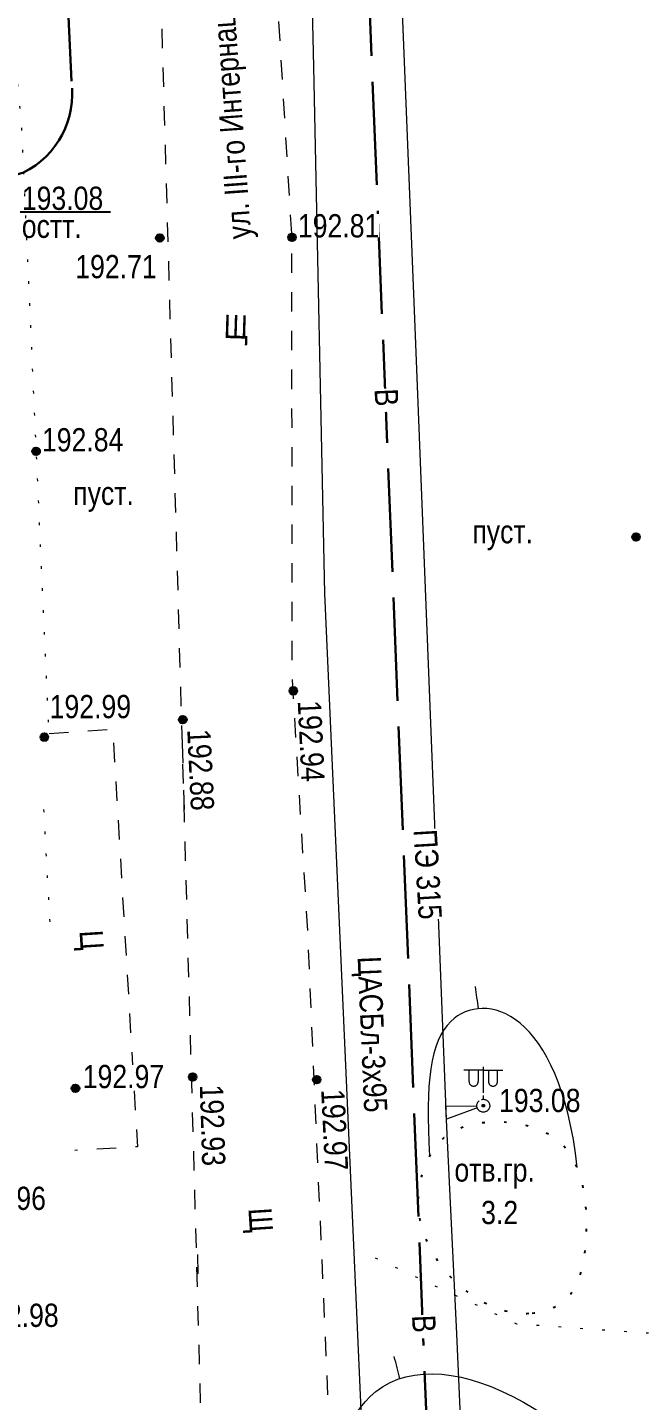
# Model space of a CAD drawing. Header units: millimetres. Extents: x 5990 to 6530, y 11230 to 11520.
# Drawn here: x 6073.7 to 6097.4, y 11339.7 to 11392.9 of the extents above; entities that cross this region are included whole.
import ezdxf
from ezdxf.enums import TextEntityAlignment as Align

# ---------------------------------------------------------------- set-up
doc = ezdxf.new("R2010")
doc.units = ezdxf.units.MM
for name, pattern in [('ACAD_ISO07W100', [3, 0, -3]), ('g5_01_5x1_5', [1.5, 0.75, -0.75]), ('g5_122', [5, 4, -1]), ('g5_366', [0.85, 0.1, -0.75]), ('T_03.LINE', [1, 1, 0])]:
    doc.linetypes.add(name, pattern=pattern)
for name, color, linetype in [('04 ПРОМЫШЛЕННЫЕ И СОЦ.-КУЛЬТ. ОБЪЕКТЫ', 7, 'Continuous'), ('06 ВОДОПРОВОД', 7, 'Continuous'), ('07 ЭЛЕКТРОКАБЕЛЬ', 7, 'Continuous'), ('08 ЛЭП', 7, 'Continuous'), ('10 КАНАЛИЗАЦИЯ', 7, 'Continuous'), ('13 АВТОМОБИЛЬНЫЕ ДОРОГИ', 7, 'Continuous'), ('15 РЕЛЬЕФ', 7, 'Continuous'), ('16 РАСТИТЕЛЬНОСТЬ ГРУНТЫ И БОЛОТА', 7, 'Continuous')]:
    doc.layers.add(name, color=color, linetype=linetype)
doc.styles.add('Д-431', font='ARIALNI_1.TTF', dxfattribs={"height": 0.9})
doc.styles.add('Р-131', font='ARIALN.TTF')
doc.linetypes.add('g5_119_1', pattern='A,4,-1,[31,GUGK_2005.shx,S=0.1,R=0,X=0,Y=0],0.35,[31,GUGK_2005.shx,S=0.08,R=0,X=0,Y=0],3.3,[31,GUGK_2005.shx,S=0.08,R=180,X=0,Y=0],0.35,[31,GUGK_2005.shx,S=0.1,R=180,X=0,Y=0],-1', length=10)
doc.linetypes.add('g5_119_3', pattern='A,4,-1,[31,GUGK_2005.shx,S=0.1,R=0,X=0,Y=0],4,[31,GUGK_2005.shx,S=0.1,R=180,X=0,Y=0],-1', length=10)

# ---------------------------------------------------------------- blocks, each defined once
blk = doc.blocks.new('51361800a')
blk.add_lwpolyline([(1.93, -0.02), (8.93, -0.02)])
at = {"style": 'Д-431'}
blk.add_attdef('Z1', text='', height=1.8, dxfattribs=at).set_placement((2.05, 1.92), align=Align.TOP_LEFT)
for tag, p in [('Z2', (2.05, -2.05)), ('Z3', (2.1, -4.04)), ('Z4', (2.1, -6.11))]:
    blk.add_attdef(tag, p, '', height=1.8, dxfattribs=at)
blk.add_wipeout([(-0.11, -0.99), (-0.17, -0.98), (-0.24, -0.97), (-0.28, -0.96), (-0.36, -0.93), (-0.41, -0.91), (-0.49, -0.87), (-0.57, -0.82), (-0.62, -0.79), (-0.67, -0.74), (-0.71, -0.7), (-0.77, -0.63), (-0.8, -0.6), (-0.83, -0.56), (-0.86, -0.5), (-0.9, -0.44), (-0.94, -0.35), (-0.95, -0.31), (-0.97, -0.26), (-0.98, -0.18), (-0.99, -0.1), (-1, -0.03), (-1, 0.04), (-0.99, 0.11), (-0.99, 0.16), (-0.98, 0.2), (-0.96, 0.27), (-0.95, 0.31), (-0.94, 0.35), (-0.92, 0.39), (-0.9, 0.43), (-0.88, 0.48), (-0.87, 0.49), (-0.86, 0.51), (-0.86, 0.52), (-0.85, 0.53), (-0.84, 0.55), (-0.83, 0.56), (-0.82, 0.58), (-0.81, 0.59), (-0.8, 0.6), (-0.79, 0.61), (-0.77, 0.64), (-0.76, 0.65), (-0.75, 0.66), (-0.74, 0.67), (-0.73, 0.68), (-0.72, 0.69), (-0.71, 0.7), (-0.7, 0.71), (-0.69, 0.73), (-0.67, 0.74), (-0.66, 0.75), (-0.65, 0.76), (-0.64, 0.77), (-0.62, 0.78), (-0.61, 0.79), (-0.6, 0.8), (-0.58, 0.81), (-0.56, 0.83), (-0.55, 0.83), (-0.53, 0.85), (-0.52, 0.86), (-0.5, 0.86), (-0.49, 0.87), (-0.47, 0.88), (-0.46, 0.89), (-0.44, 0.9), (-0.43, 0.9), (-0.36, 0.93), (-0.33, 0.94), (-0.31, 0.95), (-0.27, 0.96), (-0.22, 0.98), (-0.16, 0.99), (-0.1, 0.99), (0, 1), (0.1, 1), (0.16, 0.99), (0.22, 0.98), (0.3, 0.95), (0.36, 0.93), (0.48, 0.88), (0.56, 0.83), (0.63, 0.77), (0.73, 0.68), (0.81, 0.59), (0.86, 0.52), (0.94, 0.34), (0.98, 0.21), (0.99, 0.13), (1, 0.07), (1, 0.02), (1, -0.08), (0.97, -0.23), (0.94, -0.33), (0.91, -0.41), (0.88, -0.47), (0.86, -0.51), (0.82, -0.57), (0.79, -0.61), (0.76, -0.65), (0.72, -0.7), (0.66, -0.75), (0.63, -0.77), (0.6, -0.8), (0.55, -0.84), (0.5, -0.87), (0.43, -0.9), (0.38, -0.92), (0.31, -0.95), (0.24, -0.97), (0.18, -0.98), (0.07, -1), (-0.05, -1)])
for points in [[(-1, 0), (1, 0)], [(0, 1), (0, -1)]]:
    blk.add_lwpolyline(points)
blk.add_circle((0, 0), 1)
blk = doc.blocks.new('g5_330')
blk.add_hatch(color=0).paths.add_polyline_path([(0.15, 0, 1), (-0.15, 0, 1)])
at = {"color": 0}
blk.add_circle((0, 0), 0.15, dxfattribs=at)
blk = doc.blocks.new('T_03.32.01')
at = {"color": 0, "linetype": 'ACAD_ISO07W100', "lineweight": 0}
blk.add_wipeout([(0.25, 0), (0.217, 0.125), (0.125, 0.217), (0, 0.25), (-0.125, 0.217), (-0.217, 0.125), (-0.25, 0), (-0.217, -0.125), (-0.125, -0.217), (0, -0.25), (0.125, -0.217), (0.217, -0.125)], dxfattribs=at)
at = {"linetype": 'T_03.LINE', "lineweight": -2}
h = blk.add_hatch(color=0, dxfattribs=at)
h.dxf.hatch_style = 1
h.paths.add_polyline_path([(0.05, 0, 1), (-0.05, 0, 1)])
at = {"color": 0, "linetype": 'T_03.LINE', "lineweight": -2}
blk.add_circle((0, 0), 0.25, dxfattribs=at)
at = {"color": 0, "linetype": 'T_03.LINE', "lineweight": 0}
blk.add_circle((0, 0), 0.05, dxfattribs=at)
blk = doc.blocks.new('*U149')
at = {"color": 0, "linetype": 'T_03.LINE', "lineweight": -2}
blk.add_blockref('T_03.32.01', (0, 0), dxfattribs=at)
at = {"color": 0, "linetype": 'ACAD_ISO07W100', "lineweight": 0}
for points in [[(-0.2, 1.375), (-0.2, 0.932), (-0.214, 0.865), (-0.252, 0.807), (-0.31, 0.77), (-0.375, 0.757), (-0.444, 0.771), (-0.5, 0.809), (-0.537, 0.866), (-0.55, 0.932), (-0.55, 1.375)], [(0.55, 1.375), (0.55, 0.932), (0.536, 0.865), (0.498, 0.807), (0.44, 0.77), (0.375, 0.757), (0.306, 0.771), (0.25, 0.809), (0.213, 0.866), (0.2, 0.932), (0.2, 1.375)]]:
    blk.add_wipeout(points, dxfattribs=at)
at = {"color": 0, "linetype": 'T_03.LINE', "lineweight": -2}
for points in [[(0, 1.375), (-0.75, 1.375)], [(0, 1.5), (0, 0.25)], [(0, 1.375), (0.75, 1.375)]]:
    blk.add_lwpolyline(points, dxfattribs=at)
for points in [[(-0.2, 1.375), (-0.2, 0.932, -1), (-0.55, 0.932), (-0.55, 1.375)], [(0.2, 1.375), (0.2, 0.932, 1), (0.55, 0.932), (0.55, 1.375)]]:
    blk.add_lwpolyline(points, format="xyb", dxfattribs=at)

msp = doc.modelspace()

# ---------------------------------------------------------------- linework, layer by layer
at = {"layer": '04 ПРОМЫШЛЕННЫЕ И СОЦ.-КУЛЬТ. ОБЪЕКТЫ', "color": 7, "linetype": 'g5_366', "lineweight": 15, "flags": 128}
for points in [[(6074.51, 11365.975), (6073.47, 11389.16), (6072.724, 11396.687), (6071.783, 11406.181), (6066.196, 11405.35), (6058.764, 11404.253)], [(6074.568, 11358.246), (6074.299, 11363.171)]]:
    msp.add_lwpolyline(points, dxfattribs=at)
at = {"layer": '04 ПРОМЫШЛЕННЫЕ И СОЦ.-КУЛЬТ. ОБЪЕКТЫ', "color": 7, "linetype": 'g5_366', "lineweight": 25}
msp.add_open_spline([(6093.236, 11343.088), (6092.121, 11342.978), (6089.863, 11344.151), (6088.34, 11347.218), (6089.501, 11350.073), (6091.922, 11350.673), (6095.08, 11349.994), (6095.538, 11346.416), (6094.99, 11343.566), (6093.667, 11343.13), (6093.236, 11343.088)], degree=3, knots=[0, 0, 0, 0, 3.271736, 6.796399, 9.434927, 11.11918, 13.95178, 17.870226, 20.451446, 21.715858, 21.715858, 21.715858, 21.715858], dxfattribs=at)
at = {"layer": '06 ВОДОПРОВОД', "color": 82, "linetype": 'g5_122', "lineweight": 30}
msp.add_lwpolyline([(6062.883, 11384.126), (6073.539, 11387.27, 0.322408), (6075.396, 11390.806), (6074.843, 11403.265), (6077.863, 11409.228), (6081.021, 11415.335), (6085.74, 11424.01)], format="xyb", dxfattribs=at)
at = {"layer": '06 ВОДОПРОВОД', "color": 82, "linetype": 'g5_122', "lineweight": 30, "flags": 128}
msp.add_lwpolyline([(6089.235, 11336.833), (6085.74, 11423.51)], dxfattribs=at)
at = {"layer": '13 АВТОМОБИЛЬНЫЕ ДОРОГИ', "color": 7, "linetype": 'g5_01_5x1_5', "lineweight": 15, "flags": 128}
msp.add_lwpolyline([(6074.539, 11365.537), (6076.994, 11365.71), (6077.952, 11349.525), (6075.535, 11349.388)], dxfattribs=at)
at = {"layer": '13 АВТОМОБИЛЬНЫЕ ДОРОГИ', "color": 7, "linetype": 'Continuous', "lineweight": 15, "ltscale": 0.5}
for points in [[(6079.68, 11365.141), (6079.705, 11364.391)], [(6079.739, 11363.342), (6079.764, 11362.592)], [(6080.274, 11345.35), (6080.292, 11344.6)]]:
    msp.add_lwpolyline(points, dxfattribs=at)
at = {"layer": '15 РЕЛЬЕФ', "color": 32, "lineweight": 15, "ltscale": 0.5}
msp.add_lwpolyline([(6091.153, 11354.879, 0.003929), (6091.043, 11355.735)], format="xyb", dxfattribs=at)
at = {"layer": '15 РЕЛЬЕФ', "color": 32, "lineweight": 15, "ltscale": 0.5, "elevation": 0.232}
msp.add_lwpolyline([(6088.115, 11340.543, 0.004016), (6087.897, 11341.398, 0.004016)], format="xyb", dxfattribs=at)
at = {"layer": '15 РЕЛЬЕФ', "color": 7}
for centre in [(6083.987, 11367.191), (6079.71, 11366.074), (6084.896, 11352.128)]:
    msp.add_circle(centre, 0.15, dxfattribs=at)
at = {"layer": '15 РЕЛЬЕФ', "color": 32, "lineweight": 15}
msp.add_open_spline([(6086.338, 11305.849), (6087.093, 11295.645), (6103.958, 11314.985), (6100.382, 11336.293, 0.518), (6085.106, 11345.01), (6084.607, 11330.345), (6088.201, 11314.635, 0.273), (6086.338, 11305.849)], degree=3, knots=[78.815169, 78.815169, 78.815169, 78.815169, 91.704334, 100.920183, 112.398623, 121.98365, 125.628737, 125.628737, 125.628737, 125.628737], dxfattribs=at)
at = {"layer": '16 РАСТИТЕЛЬНОСТЬ ГРУНТЫ И БОЛОТА', "color": 7, "linetype": 'g5_366', "lineweight": 15, "flags": 128}
msp.add_lwpolyline([(6128.253, 11344.376), (6115.419, 11343.364), (6099.82, 11342.156), (6092.643, 11342.661), (6086.963, 11345.311)], dxfattribs=at)

# ---------------------------------------------------------------- block references
at = {"layer": '15 РЕЛЬЕФ', "color": 7, "lineweight": 15}
for p in [(6083.94, 11384.76), (6078.82, 11384.74), (6074.03, 11376.47), (6097.26, 11373.15), (6083.987, 11367.191), (6079.71, 11366.074), (6074.35, 11365.4), (6075.554, 11351.795), (6080.094, 11352.231), (6084.896, 11352.128), (6091.37, 11351.12)]:
    msp.add_blockref('g5_330', p, dxfattribs=at)

# ---------------------------------------------------------------- texts
at = {"layer": '07 ЭЛЕКТРОКАБЕЛЬ', "color": 7, "lineweight": 25, "insert": (6087.376, 11356.927), "char_height": 0.9, "attachment_point": 1, "rotation": 272.4492, "style": 'Д-431'}
msp.add_mtext('ЦАСБл-3х95', dxfattribs=at)
at = {"layer": '15 РЕЛЬЕФ', "color": 7, "lineweight": 25, "char_height": 0.9, "attachment_point": 1, "rotation": 272.7196, "style": 'Д-431'}
for s, insert in [('192.94', (6085.056, 11366.843)), ('192.88', (6080.779, 11365.727)), ('192.97', (6085.965, 11351.78))]:
    msp.add_mtext(s, dxfattribs=dict(at, insert=insert))
at = {"layer": '15 РЕЛЬЕФ', "color": 7, "lineweight": 25, "insert": (6091.955, 11351.773), "char_height": 0.9, "attachment_point": 1, "style": 'Д-431', "bg_fill": 3, "box_fill_scale": 1, "bg_fill_color": 256, "bg_fill_transparency": 0}
msp.add_mtext('193.08', dxfattribs=at)
at = {"layer": '15 РЕЛЬЕФ', "color": 7, "lineweight": 25, "char_height": 0.9, "attachment_point": 1, "style": 'Д-431'}
for s, insert in [('192.96', (6071.257, 11347.982)), ('192.98', (6071.751, 11343.45))]:
    msp.add_mtext(s, dxfattribs=dict(at, insert=insert))

# ---------------------------------------------------------------- next in the draw order: linework, layer by layer
at = {"layer": '07 ЭЛЕКТРОКАБЕЛЬ', "color": 1, "linetype": 'g5_119_3', "lineweight": 15}
msp.add_lwpolyline([(6094.49, 11260.968), (6093.29, 11260.958), (6092.246, 11298.778), (6090.314, 11342.287), (6089.895, 11351.099), (6091.32, 11351.12), (6089.919, 11350.6), (6088.702, 11381.28), (6088.015, 11398.638)], dxfattribs=at)
at = {"layer": '15 РЕЛЬЕФ', "color": 32, "lineweight": 15}
msp.add_open_spline([(6094.984, 11348.72), (6094.305, 11354.845, 0.229), (6089.537, 11356.124, 0.069), (6089.104, 11352.019, 0.021), (6089.265, 11349.177)], degree=3, knots=[105.196145, 105.196145, 105.196145, 105.196145, 112.398623, 116.934596, 116.934596, 116.934596, 116.934596], dxfattribs=at)

# ---------------------------------------------------------------- next in the draw order: block references
at = {"layer": '10 КАНАЛИЗАЦИЯ', "color": 7, "lineweight": 15, "xscale": 0.5, "yscale": 0.5, "zscale": 0.5}
msp.add_blockref('51361800a', (6072.451, 11385.766), dxfattribs=at).add_auto_attribs({'Z1': '193.08', 'Z2': 'остт.'})

# ---------------------------------------------------------------- next in the draw order: texts
at = {"layer": '15 РЕЛЬЕФ', "color": 7, "lineweight": 25, "insert": (6084.165, 11385.66), "char_height": 0.9, "attachment_point": 1, "style": 'Д-431', "bg_fill": 3, "box_fill_scale": 1, "bg_fill_color": 256, "bg_fill_transparency": 0}
msp.add_mtext('192.81', dxfattribs=at)

# ---------------------------------------------------------------- next in the draw order: linework, layer by layer
at = {"layer": '13 АВТОМОБИЛЬНЫЕ ДОРОГИ', "color": 7, "linetype": 'g5_01_5x1_5', "lineweight": 15, "flags": 128}
msp.add_lwpolyline([(6089.081, 11250), (6087.657, 11280.656), (6086.112, 11321.728), (6084.558, 11357.693), (6083.95, 11367.69), (6083.929, 11384.91), (6083.098, 11398.514), (6080.7, 11442.15), (6076.29, 11460.98), (6066.754, 11486.395), (6062.871, 11500)], dxfattribs=at)
msp.add_lwpolyline([(6057.142, 11412.18), (6072.103, 11413.622, -0.279461), (6077.73, 11409.31), (6078.753, 11397.821), (6079.68, 11365.141), (6080.578, 11332.753, -0.293516), (6077.522, 11330.254), (6066.024, 11327.219)], format="xyb", dxfattribs=at)

# ---------------------------------------------------------------- next in the draw order: block references
at = {"layer": '08 ЛЭП', "color": 7, "linetype": 'T_03.LINE', "lineweight": 15}
msp.add_blockref('*U149', (6091.345, 11351.12), dxfattribs=at)

# ---------------------------------------------------------------- next in the draw order: texts
at = {"layer": '04 ПРОМЫШЛЕННЫЕ И СОЦ.-КУЛЬТ. ОБЪЕКТЫ', "color": 7, "lineweight": 25, "char_height": 0.9, "attachment_point": 1, "style": 'Д-431', "bg_fill": 3, "box_fill_scale": 1, "bg_fill_color": 256, "bg_fill_transparency": 0}
for s, insert in [('пуст.', (6090.919, 11373.808)), ('отв.гр.', (6090.226, 11349.08)), ('3.2', (6091.26, 11347.433))]:
    msp.add_mtext(s, dxfattribs=dict(at, insert=insert))

# ---------------------------------------------------------------- next in the draw order: texts
at = {"layer": '04 ПРОМЫШЛЕННЫЕ И СОЦ.-КУЛЬТ. ОБЪЕКТЫ', "color": 7, "lineweight": 25, "insert": (6075.467, 11375.296), "char_height": 0.9, "attachment_point": 1, "style": 'Д-431', "bg_fill": 3, "box_fill_scale": 1, "bg_fill_color": 256, "bg_fill_transparency": 0}
msp.add_mtext('пуст.', dxfattribs=at)
at = {"layer": '06 ВОДОПРОВОД', "color": 7, "lineweight": 25, "char_height": 0.9, "attachment_point": 1, "style": 'Д-431', "bg_fill": 3, "box_fill_scale": 1, "bg_fill_color": 256, "bg_fill_transparency": 0}
for s, insert, rotation in [('В', (6088.033, 11378.921), 272.3667), ('ПЭ 315', (6089.54, 11361.851), 273.4052), ('В', (6089.483, 11343.032), 272.3667)]:
    msp.add_mtext(s, dxfattribs=dict(at, insert=insert, rotation=rotation))
at = {"layer": '13 АВТОМОБИЛЬНЫЕ ДОРОГИ', "color": 7, "lineweight": 25, "char_height": 0.9, "attachment_point": 1, "bg_fill": 3, "box_fill_scale": 1, "bg_fill_color": 256, "bg_fill_transparency": 0}
for s, insert, rotation, style in [('ул. III-го Интернационала', (6081.463, 11384.664), 94.1532, 'Р-131'), ('Ц', (6076.605, 11357.947), 273.7271, 'Д-431')]:
    msp.add_mtext(s, dxfattribs=dict(at, insert=insert, rotation=rotation, style=style))
at = {"layer": '15 РЕЛЬЕФ', "color": 7, "lineweight": 25, "char_height": 0.9, "attachment_point": 1, "style": 'Д-431', "bg_fill": 3, "box_fill_scale": 1, "bg_fill_color": 256, "bg_fill_transparency": 0}
for s, insert in [('192.71', (6075.546, 11384.078)), ('192.84', (6074.255, 11377.37)), ('192.99', (6074.554, 11367.033)), ('192.97', (6075.835, 11352.7))]:
    msp.add_mtext(s, dxfattribs=dict(at, insert=insert))
at = {"layer": '15 РЕЛЬЕФ', "color": 7, "lineweight": 25, "insert": (6081.267, 11351.951), "char_height": 0.9, "attachment_point": 1, "rotation": 271.7131, "style": 'Д-431', "bg_fill": 3, "box_fill_scale": 1, "bg_fill_color": 256, "bg_fill_transparency": 0}
msp.add_mtext('192.93', dxfattribs=at)

# ---------------------------------------------------------------- next in the draw order: linework, layer by layer
at = {"layer": '07 ЭЛЕКТРОКАБЕЛЬ', "color": 1, "linetype": 'g5_119_1', "lineweight": 15}
msp.add_lwpolyline([(6081.727, 11500), (6081.89, 11495.68), (6083.06, 11476.16), (6083.67, 11458.68), (6081.86, 11456.27), (6081.81, 11455.28), (6081.77, 11454.32), (6083.87, 11452.74), (6084.45, 11433.39), (6084.31, 11411.64), (6084.77, 11391.37), (6085.2, 11370.97), (6086.71, 11337.01), (6087.42, 11321.26), (6088.15, 11308.14), (6089.19, 11284.81), (6089.67, 11266.19), (6091.138, 11250), (6091.138, 11250)], dxfattribs=at)

# ---------------------------------------------------------------- next in the draw order: texts
at = {"layer": '13 АВТОМОБИЛЬНЫЕ ДОРОГИ', "color": 7, "lineweight": 25, "char_height": 0.9, "attachment_point": 1, "style": 'Д-431', "bg_fill": 3, "box_fill_scale": 1, "bg_fill_color": 256, "bg_fill_transparency": 0}
for insert, rotation in [((6081.312, 11381.764), 358.1536), ((6083.145, 11347.19), 273.7271)]:
    msp.add_mtext('Щ', dxfattribs=dict(at, insert=insert, rotation=rotation))

doc.saveas('drawing.dxf')
